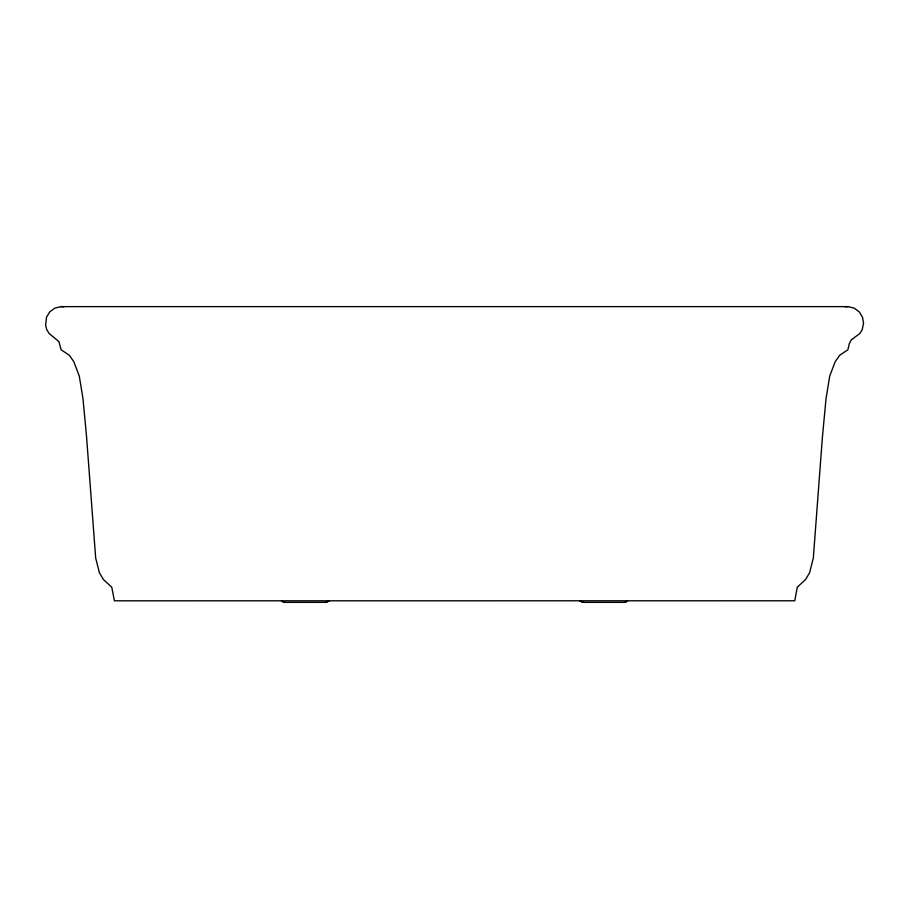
<?xml version="1.0" encoding="UTF-8"?>
<svg xmlns="http://www.w3.org/2000/svg" width="909" height="909" viewBox="0 0 909 909"><rect width="100%" height="100%" fill="white"/><g stroke="black" fill="none" stroke-linecap="round" stroke-linejoin="round"><path stroke-width="1.36" d="M583.339 602.372L580.192 601.144L583.339 602.372L624.278 602.372L627.426 601.144M325.661 602.372L328.808 601.144L325.661 602.372L284.71 602.372L281.574 601.144L284.71 602.372M624.278 602.372L626.028 602.031M60.801 306.628L54.801 308.162L49.802 311.81L46.541 317.093L45.586 325.32L46.745 329.581L49.052 333.433L58.903 341.579L61.119 349.783L69.243 355.18L73.788 361.634L79.265 375.996L82.958 398.494L86.525 436.377L95.672 557.956L99.388 572.715L103.399 579.487L111.762 587.225L114.432 600.815L794.784 600.781L797.238 587.225L805.601 579.487L809.612 572.715L813.328 557.956L822.475 436.377L826.042 398.494L829.735 375.996L835.212 361.634L839.757 355.18L847.881 349.783L849.324 343.591L851.335 339.852L859.948 333.433L862.255 329.581L863.55 323.195L862.459 317.093L859.198 311.81L854.199 308.162L848.199 306.628L60.801 306.628L63.914 306.765M845.086 306.765L848.199 306.628"/></g></svg>
